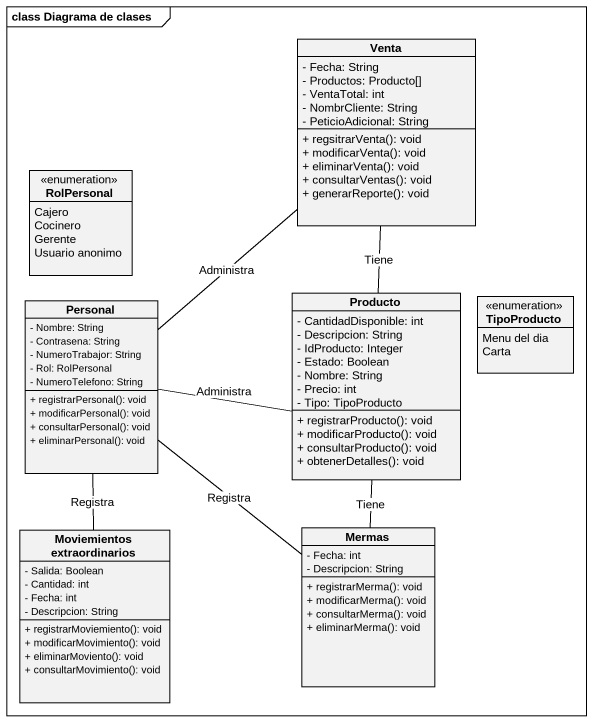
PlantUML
@startuml
mainframe class Diagrama de clases
hide circle
hide empty members
skinparam classAttributeIconSize 0
class Venta {
  - Fecha: String
  - Productos: Producto[]
  - VentaTotal: int
  - NombrCliente: String
  - PeticioAdicional: String
  + regsitrarVenta(): void
  + modificarVenta(): void
  + eliminarVenta(): void
  + consultarVentas(): void
  + generarReporte(): void
}
enum RolPersonal {
  Cajero
  Cocinero
  Gerente
  Usuario anonimo
}
class Personal {
  - Nombre: String
  - Contrasena: String
  - NumeroTrabajor: String
  - Rol: RolPersonal
  - NumeroTelefono: String
  + registrarPersonal(): void
  + modificarPersonal(): void
  + consultarPersonal(): void
  + eliminarPersonal(): void
}
class Producto {
  - CantidadDisponible: int
  - Descripcion: String
  - IdProducto: Integer
  - Estado: Boolean
  - Nombre: String
  - Precio: int
  - Tipo: TipoProducto
  + registrarProducto(): void
  + modificarProducto(): void
  + consultarProducto(): void
  + obtenerDetalles(): void
}
enum TipoProducto {
  Menu del dia
  Carta
}
class "Moviemientos extraordinarios" as Moviemientos_extraordinarios {
  - Salida: Boolean
  - Cantidad: int
  - Fecha: int
  - Descripcion: String
  + registrarMoviemiento(): void
  + modificarMovimiento(): void
  + eliminarMoviento(): void
  + consultarMovimiento(): void
}
class Mermas {
  - Fecha: int
  - Descripcion: String
  + registrarMerma(): void
  + modificarMerma(): void
  + consultarMerma(): void
  + eliminarMerma(): void
}
Venta -- Producto : Tiene
Personal -up- Venta : Administra
Personal -right- Producto : Administra
Personal -- Moviemientos_extraordinarios : Registra
Personal -- Mermas : Registra
Mermas -up- Producto : Tiene
@enduml
